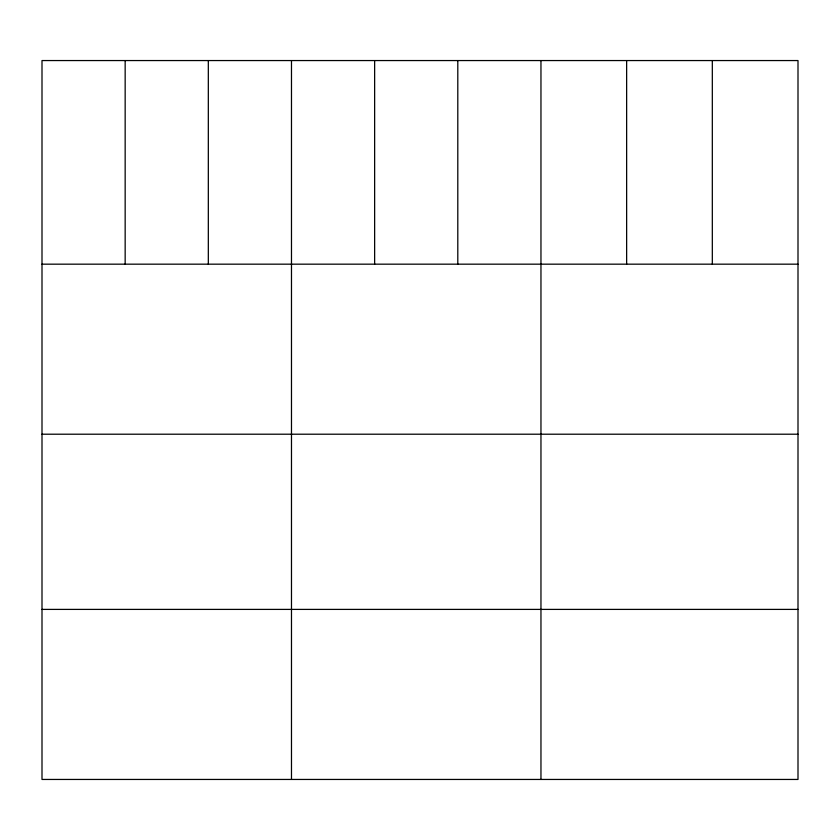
<?xml version="1.0" encoding="UTF-8"?>
<svg xmlns="http://www.w3.org/2000/svg" width="840" height="840" viewBox="0 0 840 840"><rect width="100%" height="100%" fill="white"/><g stroke="black" fill="none" stroke-linecap="round" stroke-linejoin="round"><path stroke-width="1.26" d="M798 264.17L798 779.447L42 779.447L42 60.554L798 60.554L798 264.17L42 264.17M42 434.207L798 434.207M42 609.399L798 609.399M712.32 60.554L712.32 264.17M626.64 60.554L626.64 264.17M540.96 60.554L540.96 779.447M457.8 60.554L457.8 264.17M374.64 60.554L374.64 264.17M291.48 60.554L291.48 779.447M208.32 60.554L208.32 264.17M125.16 60.554L125.16 264.17"/></g></svg>
